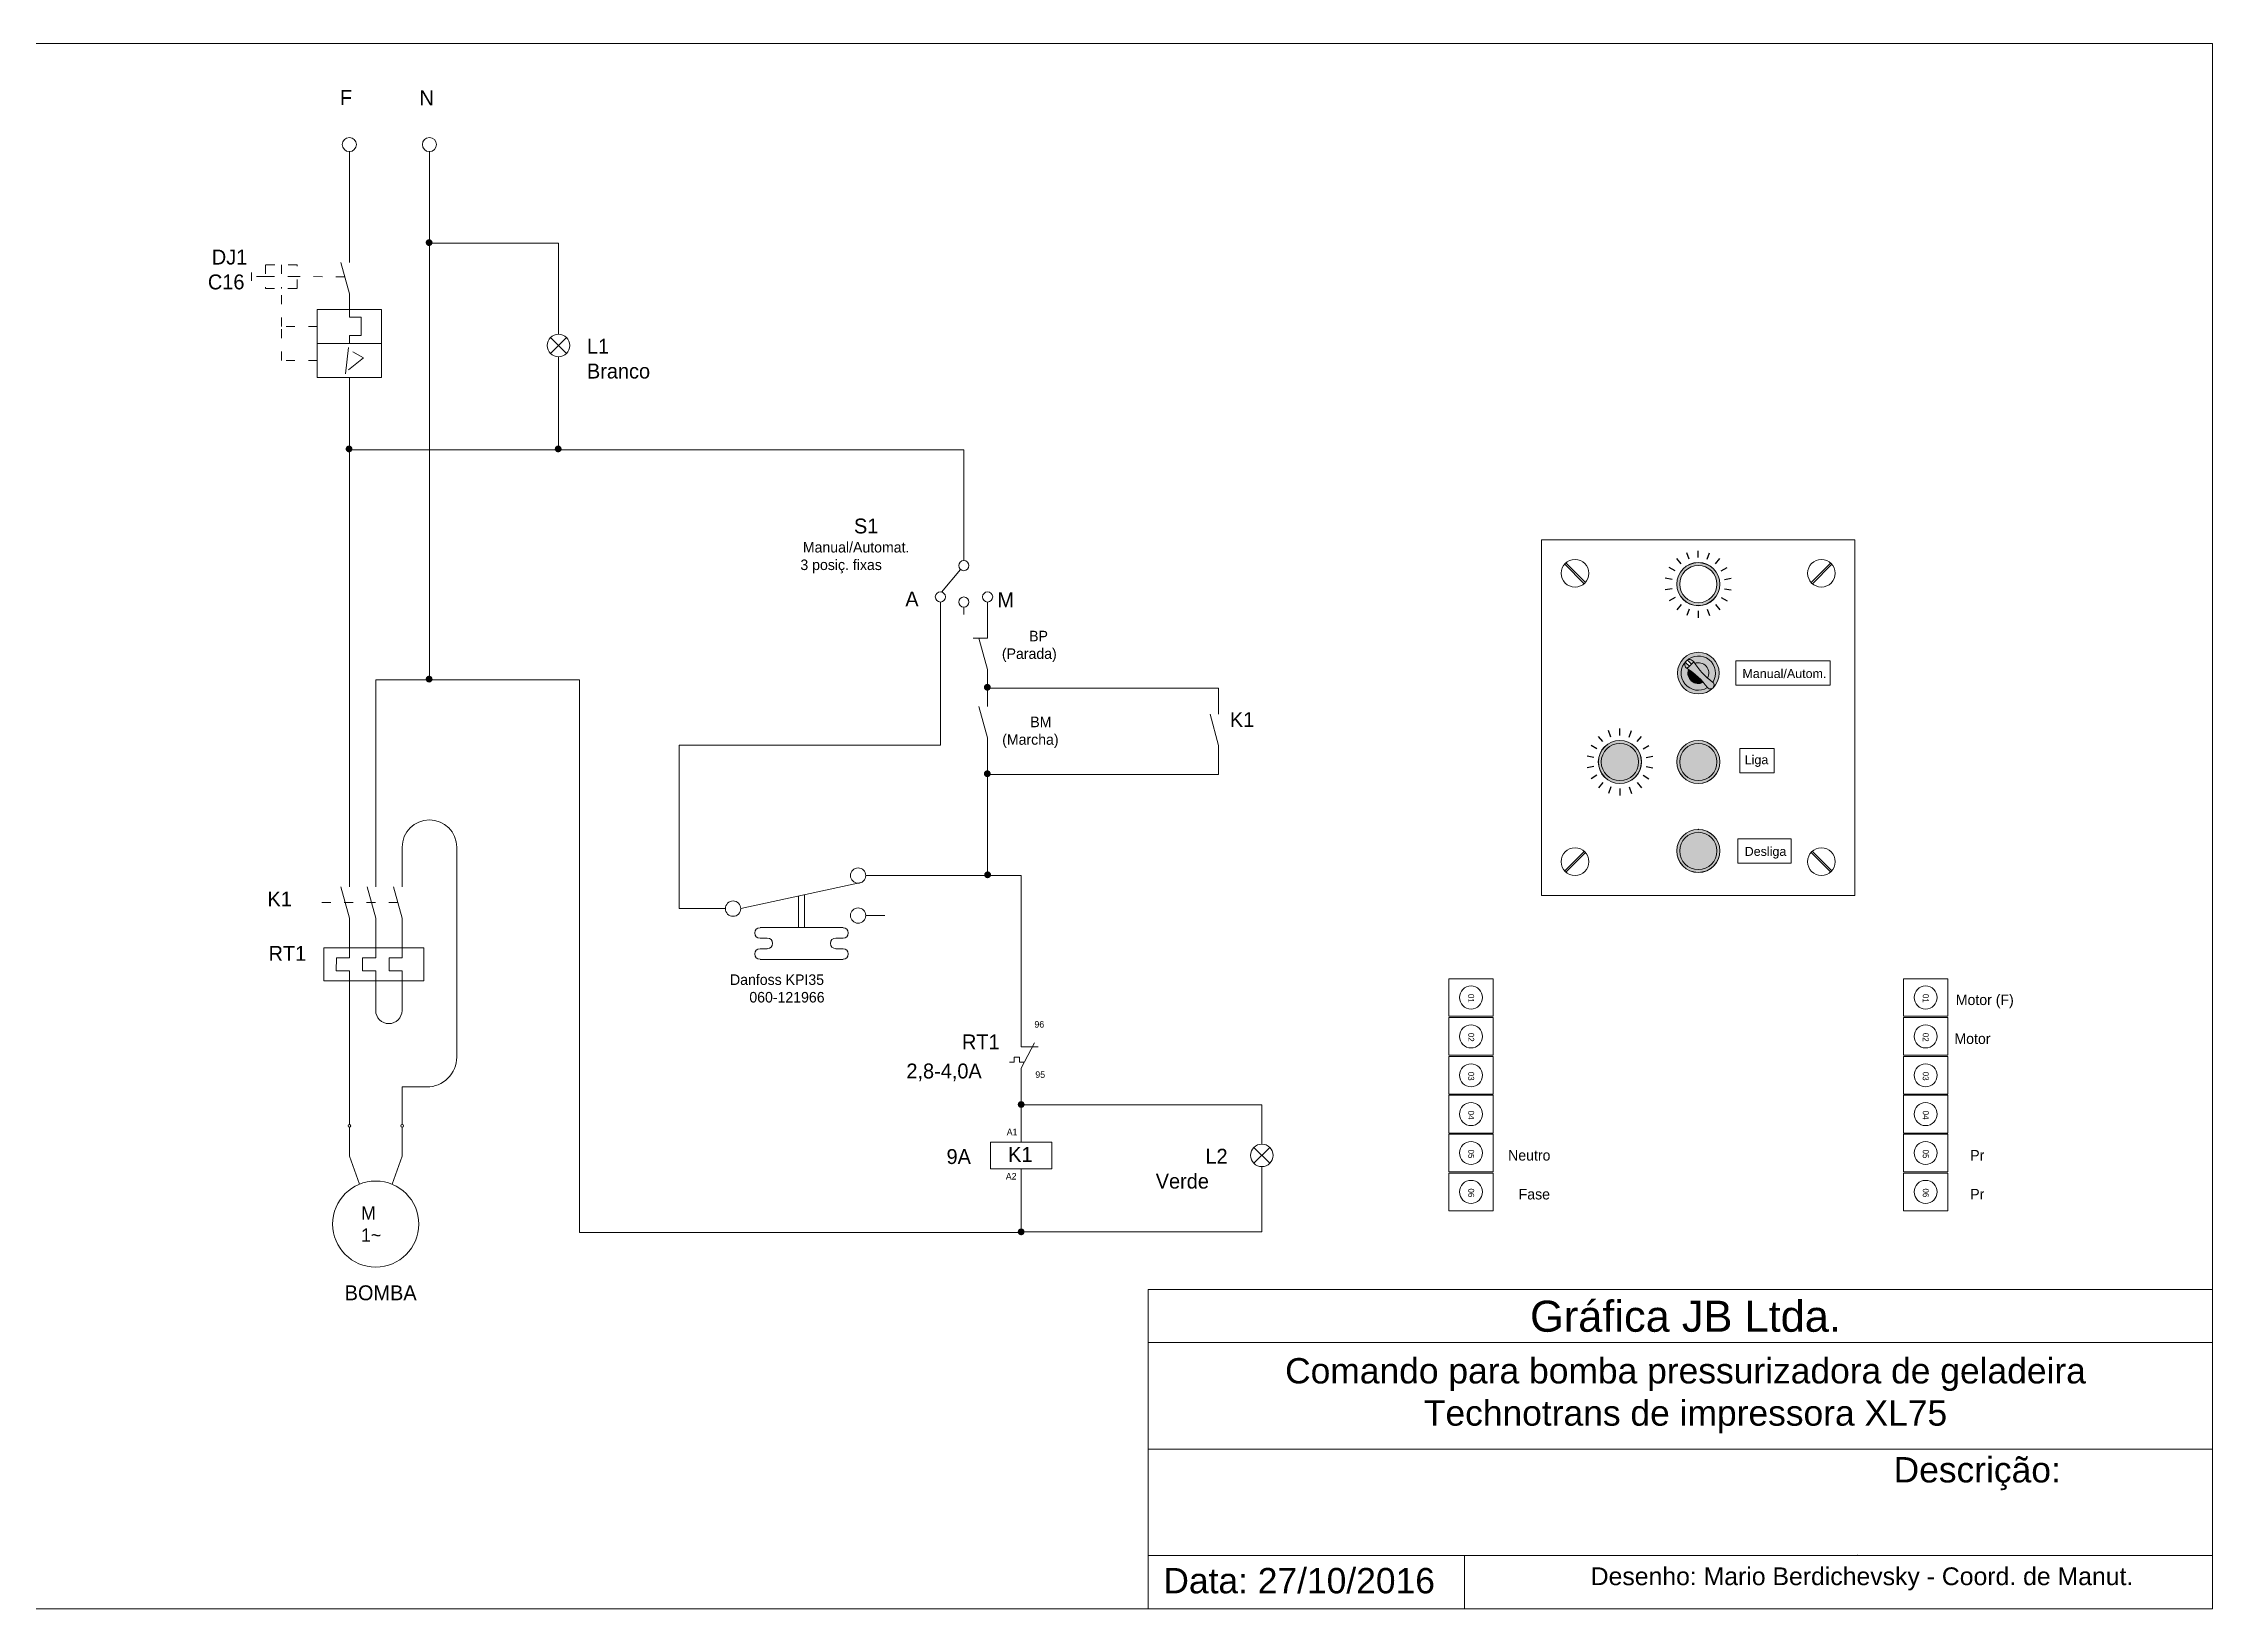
# Model space of a CAD drawing. Header units: millimetres. Extents: x -150 to 147, y 333 to 438.
# Drawn here: x 1.9 to 147.5, y 333.4 to 438.4 of the extents above; entities that cross this region are included whole.
import ezdxf

# ---------------------------------------------------------------- set-up
doc = ezdxf.new("R2010")
doc.units = ezdxf.units.MM
doc.header["$LTSCALE"] = 0.05
doc.header["$MEASUREMENT"] = 0
doc.linetypes.add('ACAD_ISO03W100', pattern=[30, 12, -18])

# ---------------------------------------------------------------- blocks, each defined once
blk = doc.blocks.new('*U18')
blk.add_line((0, -0.23), (0, 0.23))
blk = doc.blocks.new('*U20')
at = {"color": 0, "linetype": 'ByBlock', "lineweight": -2, "transparency": 16777216}
for p, rotation in [((-41.49, 407.5), 40.00000000000001), ((-40.89, 407.85), 19.99999999999999), ((-39.51, 407.85), 340), ((-38.9, 407.5), 320), ((-42.18, 406.31), 80.00000000000001), ((-41.94, 406.96), 60.00000000000001), ((-38.45, 406.96), 300.0000000000001), ((-38.21, 406.31), 280), ((-42.18, 405.61), 99.99999999999999), ((-41.94, 404.95), 120), ((-41.49, 404.41), 140), ((-38.9, 404.41), 220), ((-38.45, 404.95), 240), ((-38.21, 405.61), 260), ((-40.89, 404.07), 160.0000000000001), ((-40.2, 403.94), 180), ((-39.51, 404.07), 200)]:
    blk.add_blockref('*U18', p, dxfattribs=dict(at, rotation=rotation))
blk.add_blockref('*U18', (-40.2, 407.97), dxfattribs=at)
blk = doc.blocks.new('*U21')
blk.add_line((0, -0.23), (0, 0.23))
blk = doc.blocks.new('*U22')
at = {"color": 0, "linetype": 'ByBlock', "lineweight": -2, "transparency": 16777216}
for p, rotation in [((-41.49, 407.5), 40.00000000000001), ((-40.89, 407.85), 19.99999999999999), ((-39.51, 407.85), 340), ((-38.9, 407.5), 320), ((-42.18, 406.31), 80.00000000000001), ((-41.94, 406.96), 60.00000000000001), ((-38.45, 406.96), 300.0000000000001), ((-38.21, 406.31), 280), ((-42.18, 405.61), 99.99999999999999), ((-41.94, 404.95), 120), ((-41.49, 404.41), 140), ((-38.9, 404.41), 220), ((-38.45, 404.95), 240), ((-38.21, 405.61), 260), ((-40.89, 404.07), 160.0000000000001), ((-40.2, 403.94), 180), ((-39.51, 404.07), 200)]:
    blk.add_blockref('*U21', p, dxfattribs=dict(at, rotation=rotation))
blk.add_blockref('*U21', (-40.2, 407.97), dxfattribs=at)

msp = doc.modelspace()

# ---------------------------------------------------------------- hatches: boundary and pattern name
at = {"lineweight": 0}
h = msp.add_hatch(color=256, dxfattribs=at)
edge = h.paths.add_edge_path()
edge.add_arc((27.8, 425.05), 0.23, 0, 360)
h = msp.add_hatch(color=256, dxfattribs=at)
edge = h.paths.add_edge_path()
edge.add_arc((22.43, 411.21), 0.23, 0, 360)
h = msp.add_hatch(color=256, dxfattribs=at)
edge = h.paths.add_edge_path()
edge.add_arc((36.46, 411.21), 0.23, 0, 360)
h = msp.add_hatch(color=256, dxfattribs=at)
h.dxf.hatch_style = 1
h.paths.add_polyline_path([(114.2, 402.14, 0.414214), (112.95, 403.39), (112.95, 403.58, -0.414214), (114.39, 402.14, -0.414214), (112.95, 400.7), (112.95, 400.89, 0.414214)])
h.paths.add_polyline_path([(112.95, 403.58), (112.95, 403.39, 0.414214), (111.7, 402.14, 0.414214), (112.95, 400.89), (112.95, 400.7, -0.414214), (111.51, 402.14, -0.414214)])
h = msp.add_hatch(color=256, dxfattribs=at)
h.dxf.hatch_style = 1
h.paths.add_polyline_path([(111.55, 396.17, 0.668179), (113.94, 395.18, -0.452525), (113.56, 395.21, -0.896421), (112.14, 396.98, -0.896421), (113.91, 395.56, -0.452525), (113.94, 395.18, 0.198912), (114.35, 396.17, 1)])
h = msp.add_hatch(color=253, dxfattribs=at)
h.dxf.hatch_style = 1
h.paths.add_polyline_path([(112.7, 396.83, 0.065775), (113.56, 395.84, 0.691449)], flags=17)
h.paths.add_polyline_path([(112.64, 396.93), (112.49, 396.77), (112.35, 396.63), (112.19, 396.48, -0.0939), (113.56, 395.21, 1.162299), (113.91, 395.56, -0.0939)])
h.paths.add_polyline_path([(112.14, 396.98, -0.414214), (112.28, 396.98), (112.49, 396.77), (112.64, 396.93, 0.481656)], flags=17)
h.paths.add_polyline_path([(112.14, 396.84, -0.414214), (112.14, 396.98, 0.481656), (112.19, 396.48), (112.35, 396.63)], flags=17)
h.paths.add_polyline_path([(112.29, 396.42, 0.005715), (112.19, 396.48, -0.481656), (112.14, 396.98, 0.896399), (113.56, 395.21, 0.022494), (113.28, 395.56, -0.691449)])
h.paths.add_polyline_path([(112.14, 396.98, -0.481656), (112.64, 396.93, 0.005715), (112.7, 396.83, -0.691449), (113.56, 395.84, 0.022494), (113.91, 395.56, 0.896399)])
h = msp.add_hatch(color=256, dxfattribs=at)
edge = h.paths.add_edge_path()
edge.add_arc((27.8, 395.77), 0.23, 0, 360)
h = msp.add_hatch(color=253, dxfattribs=at)
h.dxf.hatch_style = 1
h.paths.add_polyline_path([(112.29, 396.42, 0.691449), (113.28, 395.56, 0.065775)])
h = msp.add_hatch(color=256, dxfattribs=at)
edge = h.paths.add_edge_path()
edge.add_arc((65.25, 395.22), 0.23, 0, 360)
h = msp.add_hatch(color=256, dxfattribs=at)
h.dxf.hatch_style = 1
h.paths.add_polyline_path([(108.94, 390.21, 0.414214), (107.69, 391.46), (107.69, 391.65, -0.414214), (109.13, 390.21, -0.414214), (107.69, 388.77), (107.69, 388.96, 0.414214)])
h.paths.add_polyline_path([(107.69, 391.65), (107.69, 391.46, 0.414214), (106.44, 390.21, 0.414214), (107.69, 388.96), (107.69, 388.77, -0.414214), (106.25, 390.21, -0.414214)])
h = msp.add_hatch(color=256, dxfattribs=at)
h.dxf.hatch_style = 1
h.paths.add_polyline_path([(111.7, 390.21, -0.414214), (112.95, 391.46), (112.95, 391.65, 0.414214), (111.51, 390.21, 0.414214), (112.95, 388.77), (112.95, 388.96, -0.414214)])
h.paths.add_polyline_path([(112.95, 391.65), (112.95, 391.46, -0.414214), (114.2, 390.21, -0.414214), (112.95, 388.96), (112.95, 388.77, 0.414214), (114.39, 390.21, 0.414214)])
h = msp.add_hatch(color=92, dxfattribs=at)
h.dxf.hatch_style = 1
h.paths.add_polyline_path([(106.44, 390.21, 1), (108.94, 390.21, 1)])
h = msp.add_hatch(color=92, dxfattribs=at)
h.dxf.hatch_style = 1
h.paths.add_polyline_path([(111.7, 390.21, 1), (114.2, 390.21, 1)])
h = msp.add_hatch(color=256, dxfattribs=at)
edge = h.paths.add_edge_path()
edge.add_arc((65.25, 389.42), 0.23, 0, 360)
h = msp.add_hatch(color=256, dxfattribs=at)
h.dxf.hatch_style = 1
h.paths.add_polyline_path([(111.7, 384.24, -0.414214), (112.95, 385.49), (112.95, 385.68, 0.414214), (111.51, 384.24, 0.414214), (112.95, 382.8), (112.95, 382.99, -0.414214)])
h.paths.add_polyline_path([(112.95, 385.68), (112.95, 385.49, -0.414214), (114.2, 384.24, -0.414214), (112.95, 382.99), (112.95, 382.8, 0.414214), (114.39, 384.24, 0.414214)])
h = msp.add_hatch(color=1, dxfattribs=at)
h.dxf.hatch_style = 1
h.paths.add_polyline_path([(114.2, 384.24, 0.414214), (112.95, 385.49), (112.95, 382.99, 0.414214)])
h.paths.add_polyline_path([(112.95, 385.49, 0.414214), (111.7, 384.24, 0.414214), (112.95, 382.99)])
h = msp.add_hatch(color=256, dxfattribs=at)
edge = h.paths.add_edge_path()
edge.add_arc((65.27, 382.64), 0.23, 0, 360)
h = msp.add_hatch(color=256, dxfattribs=at)
edge = h.paths.add_edge_path()
edge.add_arc((67.52, 367.23), 0.23, 0, 360)
h = msp.add_hatch(color=256, dxfattribs=at)
edge = h.paths.add_edge_path()
edge.add_arc((67.52, 358.69), 0.23, 0, 360)

# ---------------------------------------------------------------- linework, layer by layer
for p, q in [((22.45, 423.72), (22.45, 431.15)), ((27.82, 395.72), (27.82, 431.15)), ((36.48, 425.01), (27.82, 425.01)), ((36.48, 418.91), (36.48, 425.01)), ((22.45, 421.62), (21.88, 423.72)), ((22.45, 421.62), (22.45, 420.84)), ((22.45, 420.04), (22.45, 420.84)), ((22.45, 420.04), (23.24, 420.04)), ((23.24, 420.04), (23.24, 419.43)), ((23.24, 418.82), (23.24, 419.43)), ((22.19, 416.24), (22.39, 418.01)), ((22.45, 418.82), (23.24, 418.82)), ((22.45, 418.82), (22.45, 418.29)), ((22.68, 417.72), (23.39, 417.33)), ((35.95, 418.69), (37.01, 417.62)), ((35.95, 417.62), (37.01, 418.69)), ((23.39, 417.33), (22.39, 416.51)), ((36.48, 417.4), (36.48, 411.16)), ((22.45, 413.55), (22.45, 416)), ((22.45, 413.55), (22.45, 386.56)), ((63.68, 411.16), (22.45, 411.16)), ((63.68, 411.16), (63.68, 404.88)), ((63.68, 406.03), (63.68, 403.72)), ((63.46, 403.12), (62.18, 401.61)), ((62.1, 400.94), (62.1, 391.33)), ((63.68, 400.6), (63.68, 400.11)), ((65.27, 400.94), (65.27, 398.52)), ((22.45, 397.58), (22.45, 396.41)), ((65.27, 398.52), (64.3, 398.52)), ((65.27, 396.42), (64.69, 398.52)), ((65.27, 396.42), (65.27, 393.93)), ((24.22, 386.56), (24.22, 395.72)), ((24.22, 395.72), (27.82, 395.72)), ((27.82, 395.72), (37.88, 395.72)), ((37.88, 395.72), (37.88, 358.64)), ((65.27, 395.17), (80.77, 395.17)), ((80.77, 393.42), (80.77, 395.17)), ((65.27, 391.82), (64.69, 393.93)), ((80.77, 391.31), (80.2, 393.42)), ((65.27, 391.82), (65.27, 382.59)), ((44.58, 380.37), (44.58, 391.33)), ((62.1, 391.33), (44.58, 391.33)), ((80.77, 391.31), (80.77, 389.37)), ((65.27, 389.37), (80.77, 389.37)), ((22.45, 384.49), (22.45, 386.56)), ((24.22, 386.56), (24.22, 384.49)), ((22.45, 384.49), (22.45, 381.83)), ((24.22, 384.49), (24.22, 381.83)), ((25.99, 384.49), (25.99, 381.83)), ((29.65, 377.75), (29.65, 384.49)), ((22.45, 379.73), (21.88, 381.83)), ((24.22, 379.73), (23.65, 381.83)), ((25.99, 379.73), (25.42, 381.83)), ((48.71, 380.37), (56.87, 382.14)), ((57.09, 382.59), (67.52, 382.59)), ((67.52, 372.41), (67.52, 382.59)), ((47.68, 380.37), (44.58, 380.37)), ((57.09, 379.91), (58.38, 379.91)), ((22.45, 379.73), (22.45, 377.08)), ((24.22, 379.73), (24.22, 377.08)), ((25.99, 379.73), (25.99, 377.75)), ((50, 379.1), (55.57, 379.1)), ((50, 378.39), (50.49, 378.39)), ((55.08, 378.39), (55.57, 378.39)), ((21.58, 377.08), (21.57, 376.19)), ((23.34, 377.08), (23.34, 376.2)), ((25.11, 377.08), (25.11, 376.2)), ((25.99, 377.75), (25.99, 377.08)), ((50, 377.68), (50.49, 377.68)), ((50, 376.97), (55.57, 376.97)), ((55.08, 377.68), (55.57, 377.68)), ((21.57, 376.19), (22.45, 376.19)), ((22.45, 376.19), (22.45, 373.54)), ((24.22, 376.19), (23.34, 376.2)), ((24.22, 376.19), (24.22, 373.54)), ((25.99, 376.19), (25.11, 376.2)), ((25.99, 376.19), (25.99, 373.54)), ((22.45, 365.89), (22.45, 373.54)), ((67.52, 371.09), (67.52, 372.41)), ((67.52, 369.67), (68.41, 371.36)), ((67.52, 371.09), (68.66, 371.09)), ((67.52, 369.67), (67.52, 364.7)), ((67.52, 367.22), (83.67, 367.22)), ((83.67, 367.22), (83.67, 364.58)), ((22.45, 365.71), (22.45, 363.76)), ((25.99, 365.71), (25.99, 363.76)), ((83.14, 364.35), (84.21, 363.29)), ((83.14, 363.29), (84.21, 364.35)), ((22.45, 363.76), (23.13, 361.88)), ((25.99, 363.76), (25.32, 361.88)), ((67.52, 362.91), (67.52, 358.64)), ((83.67, 363.07), (83.67, 361.85)), ((83.67, 361.85), (83.67, 358.68)), ((37.88, 358.64), (67.52, 358.64)), ((67.52, 358.68), (83.67, 358.68)), ((76.05, 354.83), (147.45, 354.83)), ((76.05, 354.83), (76.05, 333.41)), ((76.05, 351.26), (147.45, 351.26)), ((76.05, 344.12), (147.45, 344.12)), ((76.05, 336.98), (147.45, 336.98)), ((97.27, 336.98), (97.27, 333.41)), ((147.45, 333.41), (76.05, 333.41))]:
    msp.add_line(p, q, dxfattribs=at)
at = {"linetype": 'ACAD_ISO03W100', "lineweight": 0}
for p, q in [((17.89, 423.56), (17.89, 421.98)), ((15.88, 423.04), (15.88, 422.49)), ((16.83, 422.77), (15.88, 422.77)), ((16.83, 422.77), (18.94, 422.77)), ((22.14, 422.76), (18.94, 422.77)), ((17.89, 419.43), (17.89, 421.98)), ((20.3, 419.43), (17.89, 419.43)), ((17.89, 417.14), (17.89, 419.43)), ((20.3, 417.14), (17.89, 417.14)), ((25.7, 380.78), (20.02, 380.79))]:
    msp.add_line(p, q, dxfattribs=at)
at = {"color": 7, "linetype": 'Continuous', "lineweight": 0}
for p, q in [((112.14, 396.84), (112.35, 396.63)), ((112.35, 396.63), (112.19, 396.48)), ((112.49, 396.77), (112.28, 396.98)), ((112.35, 396.63), (112.49, 396.77)), ((112.64, 396.93), (112.49, 396.77))]:
    msp.add_line(p, q, dxfattribs=at)
at = {"lineweight": 0}
for points in [[(-1.05, 438.41), (147.45, 438.41), (147.45, 333.41), (-1.05, 333.41)], [(20.3, 420.57), (24.61, 420.57), (24.61, 418.29), (20.3, 418.29)], [(20.3, 418.29), (24.61, 418.29), (24.61, 416), (20.3, 416)], [(102.44, 405.12), (123.46, 405.12), (123.46, 381.26), (102.44, 381.26)], [(115.47, 396.99), (121.8, 396.99), (121.8, 395.36), (115.47, 395.36)], [(115.74, 391.12), (118.03, 391.12), (118.03, 389.49), (115.74, 389.49)], [(115.61, 385.05), (119.18, 385.05), (119.18, 383.43), (115.61, 383.43)], [(20.73, 377.75), (27.44, 377.75), (27.44, 375.53), (20.73, 375.53)], [(99.18, 375.67), (99.18, 373.15), (96.21, 373.15), (96.21, 375.67)], [(129.68, 375.67), (129.68, 373.15), (126.71, 373.15), (126.71, 375.67)], [(99.18, 373.06), (99.18, 370.54), (96.21, 370.54), (96.21, 373.06)], [(129.68, 373.06), (129.68, 370.54), (126.71, 370.54), (126.71, 373.06)], [(99.18, 370.45), (99.18, 367.93), (96.21, 367.93), (96.21, 370.45)], [(129.68, 370.45), (129.68, 367.93), (126.71, 367.93), (126.71, 370.45)], [(99.18, 367.85), (99.18, 365.32), (96.21, 365.32), (96.21, 367.85)], [(129.68, 367.85), (129.68, 365.32), (126.71, 365.32), (126.71, 367.85)], [(65.46, 364.7), (69.58, 364.7), (69.58, 362.91), (65.46, 362.91)], [(99.18, 365.24), (99.18, 362.72), (96.21, 362.72), (96.21, 365.24)], [(129.68, 365.24), (129.68, 362.72), (126.71, 362.72), (126.71, 365.24)], [(99.18, 362.63), (99.18, 360.11), (96.21, 360.11), (96.21, 362.63)], [(129.68, 362.63), (129.68, 360.11), (126.71, 360.11), (126.71, 362.63)]]:
    msp.add_lwpolyline(points, close=True, dxfattribs=at)
at = {"linetype": 'ACAD_ISO03W100', "lineweight": 0}
msp.add_lwpolyline([(18.94, 423.56), (16.83, 423.56), (16.83, 421.98), (18.94, 421.98)], close=True, dxfattribs=at)
at = {"lineweight": 0}
for points in [[(103.99, 403.48), (105.3, 402.17)], [(105.38, 402.25), (104.07, 403.56)], [(120.52, 402.25), (121.83, 403.56)], [(121.9, 403.48), (120.6, 402.17)], [(103.99, 382.9), (105.3, 384.21)], [(121.9, 382.9), (120.6, 384.21)], [(105.38, 384.13), (104.07, 382.82)], [(120.52, 384.13), (121.83, 382.82)], [(52.58, 381.21), (52.58, 379.1), (52.99, 379.1), (52.99, 381.3)], [(22.45, 377.08), (21.58, 377.08)], [(24.22, 377.08), (23.34, 377.08)], [(25.99, 377.08), (25.11, 377.08)], [(67.73, 370.07), (67.42, 370.07), (67.42, 370.4), (67.05, 370.4), (67.05, 370.07), (66.74, 370.07)]]:
    msp.add_lwpolyline(points, dxfattribs=at)
msp.add_lwpolyline([(25.99, 365.89), (25.99, 368.41), (27.65, 368.41, 0.414214), (29.65, 370.41), (29.65, 377.75)], format="xyb", dxfattribs=at)
for centre, radius in [((22.45, 431.63), 0.472), ((27.82, 431.63), 0.472), ((36.48, 418.15), 0.755), ((63.68, 403.38), 0.34), ((104.68, 402.87), 0.928), ((121.21, 402.87), 0.928), ((62.1, 401.28), 0.34), ((63.68, 400.94), 0.34), ((65.27, 401.28), 0.34), ((104.68, 383.52), 0.928), ((121.21, 383.52), 0.928), ((56.58, 382.59), 0.514), ((48.19, 380.37), 0.514), ((56.58, 379.91), 0.514), ((97.7, 374.41), 0.773), ((128.2, 374.41), 0.773), ((97.7, 371.8), 0.773), ((128.2, 371.8), 0.773), ((97.7, 369.19), 0.773), ((128.2, 369.19), 0.773), ((97.7, 366.59), 0.773), ((128.2, 366.59), 0.773), ((22.45, 365.8), 0.0884), ((25.99, 365.8), 0.0884), ((83.67, 363.82), 0.755), ((97.7, 363.98), 0.773), ((128.2, 363.98), 0.773), ((24.22, 359.21), 2.89), ((97.7, 361.37), 0.773), ((128.2, 361.37), 0.773)]:
    msp.add_circle(centre, radius, dxfattribs=at)
at = {"color": 7, "linetype": 'Continuous', "lineweight": 0}
for centre, radius in [((112.95, 402.14), 1.45), ((112.95, 402.14), 1.44), ((112.95, 402.14), 1.25), ((112.95, 396.17), 1.4), ((107.69, 390.21), 1.45), ((107.69, 390.21), 1.44), ((112.95, 390.21), 1.45), ((112.95, 390.21), 1.44), ((107.69, 390.21), 1.25), ((112.95, 390.21), 1.25), ((112.95, 384.24), 1.45), ((112.95, 384.24), 1.44), ((112.95, 384.24), 1.25)]:
    msp.add_circle(centre, radius, dxfattribs=at)
for centre, radius, start, end in [((112.95, 396.17), 1.15, 327.5051, 135), ((112.95, 396.17), 1.15, 135, 302.4949), ((112.37, 396.75), 0.325, 135, 237.8723), ((112.21, 396.91), 0.1, 45, 225), ((112.37, 396.75), 0.325, 32.1277, 135), ((109.54, 392.24), 5, 36.415, 57.8723), ((112.95, 396.17), 0.7, 159.7125, 298.36), ((116.88, 399.59), 5, 212.1277, 233.585), ((112.95, 396.17), 0.7, 331.64, 110.2875), ((113.76, 395.36), 0.25, 216.415, 53.585)]:
    msp.add_arc(centre, radius, start, end, dxfattribs=at)
at = {"lineweight": 0}
for centre, radius, start, end in [((27.82, 384.49), 1.83, 0, 180), ((50, 378.74), 0.354, 90, 270), ((50.49, 378.04), 0.354, 270, 90), ((55.08, 378.04), 0.354, 90, 270), ((55.57, 378.74), 0.354, 270, 90), ((50, 377.33), 0.354, 90, 270), ((55.57, 377.33), 0.354, 270, 90), ((25.1, 373.54), 0.884, 180, 0)]:
    msp.add_arc(centre, radius, start, end, dxfattribs=at)
for p in [(112.95, 385.69), (123.65, 336.98)]:
    msp.add_point(p, dxfattribs=at)

# ---------------------------------------------------------------- block references
for name, p in [('*U22', (153.14, -3.82)), ('*U20', (147.89, -15.75))]:
    msp.add_blockref(name, p, dxfattribs=at)

# ---------------------------------------------------------------- texts
at = {"linetype": 'ACAD_ISO03W100', "lineweight": 0}
for s, insert, char_height, width, attachment_point in [(' {\\H1.4143x;F}', (21.56, 435.29), 0.7071, 2.9301, 1), (' {\\H1.4143x;N}', (26.89, 435.26), 0.7071, 2.9301, 1), (' {\\H1.4143x;DJ1\\PC16}', (12.96, 424.58), 0.7071, 2.9301, 1), ('L1\\PBranco', (38.39, 418.6), 1, 1.5985, 1), (' {\\H2.2629x;S1}', (56.14, 406.54), 0.4419, 3.0336, 1), (' {\\H1.6x;Manual/Automat.\\P3 posiç. fixas}', (52.71, 404.97), 0.4419, 13.8423, 1), ('  {\\H2.2629x;A}', (59.42, 401.64), 0.4419, 2.4929, 1), ('  {\\H2.2629x;M}', (65.6, 401.59), 0.4419, 2.4929, 1), ('\\pi4.6131; {\\H1.6x;BP\\P\\pi2.9486;(Parada)}', (63.28, 399.01), 0.4419, 10.8466, 1), ('\\pi4.8341;{\\H1.6x;BM \\P\\pi2.9486;(Marcha)}', (63.3, 393.25), 0.4419, 10.8466, 1), (' {\\H2.2629x;K1}', (81.36, 393.55), 0.4419, 2.7958, 1), ('  {\\H2.2629x;K1}', (16.63, 381.52), 0.4419, 2.4929, 1), ('  {\\H2.2629x;RT1}', (17.03, 377.87), 0.4419, 2.4929, 1), ('\\pi0.56763;Danfoss KPI35\\P\\pi1.8639;060-121966', (47.42, 375.96), 0.7071, 9.8558, 1), ('\\pi2.595;{\\H1.6x;Motor (F)}', (127.63, 374.61), 0.4419, 10.8466, 1), ('96', (68.41, 372.83), 0.442, 2.1693, 1), ('  {\\H2.2629x;RT1}', (63.55, 371.93), 0.4419, 2.4929, 1), ('\\pi3.7735;{\\H1.6x;Motor}', (126.36, 372), 0.4419, 10.8466, 1), (' {\\H2.2629x;2,8-4,0A}', (59.82, 369.98), 0.4419, 2.7958, 1), ('95', (68.47, 369.46), 0.442, 2.1693, 1), ('A1', (66.55, 365.61), 0.442, 2.1693, 1), (' {\\H2.2629x;9A}', (62.35, 364.24), 0.4419, 2.7958, 1), (' {\\H2.2629x;K1}', (66.48, 364.38), 0.4419, 2.7958, 1), ('\\pi-0.06818;L2\\P\\pi-3.4015;Verde', (79.95, 364.26), 1, 1.5985, 1), ('\\pi3.42;{\\H1.6x;Neutro}', (96.77, 364.18), 0.4419, 10.8466, 1), ('\\pi4.8341;{\\H1.6x;Pr}', (126.36, 364.18), 0.4419, 10.8466, 1), ('A2', (66.49, 362.64), 0.442, 2.1693, 1), ('\\pi4.127;{\\H1.6x;Fase}', (96.77, 361.57), 0.4419, 10.8466, 1), ('\\pi4.8341;{\\H1.6x;Pr}', (126.36, 361.57), 0.4419, 10.8466, 1), (' M\\P 1~', (22.91, 360.39), 0.884, 3.197, 1), ('BOMBA', (24.55, 355.1), 1, 4.9381, 2), ('{\\fArial|b0|i0|c0|p34;Gráfica JB Ltda.}', (112.09, 354.07), 2.0825, 57.6727, 2), ('{\\fArial|b0|i0|c0|p34;Comando para bomba pressurizadora de geladeira \\PTechnotrans de impressora XL75}', (112.09, 350.22), 1.7, 84.9554, 2), ('{\\fArial|b0|i0|c0|p34;Descrição: }', (131.66, 343.58), 1.7, 108.4149, 2), ('{\\fArial|b0|i0|c0|p34;Data: 27/10/2016}', (86.17, 336.14), 1.7, 18.4865, 2), ('{\\fArial|b0|i0|c0|p34;Desenho: Mario Berdichevsky - Coord. de Manut.}', (123.93, 336.18), 1.19, 108.4149, 2)]:
    msp.add_mtext(s, dxfattribs=dict(at, insert=insert, char_height=char_height, width=width, attachment_point=attachment_point))
at = {"lineweight": 0, "char_height": 0.6, "attachment_point": 1}
for s, insert in [('{\\f@Arial Unicode MS|b0|i0|c0|p34;Manual/Autom.}', (115.91, 396.44)), ('{\\f@Arial Unicode MS|b0|i0|c0|p34;Liga}', (116.06, 390.66)), ('{\\f@Arial Unicode MS|b0|i0|c0|p34;Desliga}', (116.06, 384.51))]:
    msp.add_mtext_dynamic_manual_height_columns(s, width=15.9021, gutter_width=12.5, heights=[0], dxfattribs=dict(at, insert=insert))
at = {"linetype": 'ACAD_ISO03W100', "lineweight": 0, "char_height": 0.4, "width": 0.9043, "attachment_point": 1, "rotation": 270}
for s, insert in [('01', (97.91, 374.65)), ('01', (128.41, 374.65)), ('02', (97.91, 372.04)), ('02', (128.41, 372.04)), ('03', (97.91, 369.43)), ('03', (128.41, 369.43)), ('04', (97.91, 366.82)), ('04', (128.41, 366.82)), ('05', (97.91, 364.21)), ('05', (128.41, 364.21)), ('06', (97.91, 361.6)), ('06', (128.41, 361.6))]:
    msp.add_mtext(s, dxfattribs=dict(at, insert=insert))

doc.saveas('drawing.dxf')
